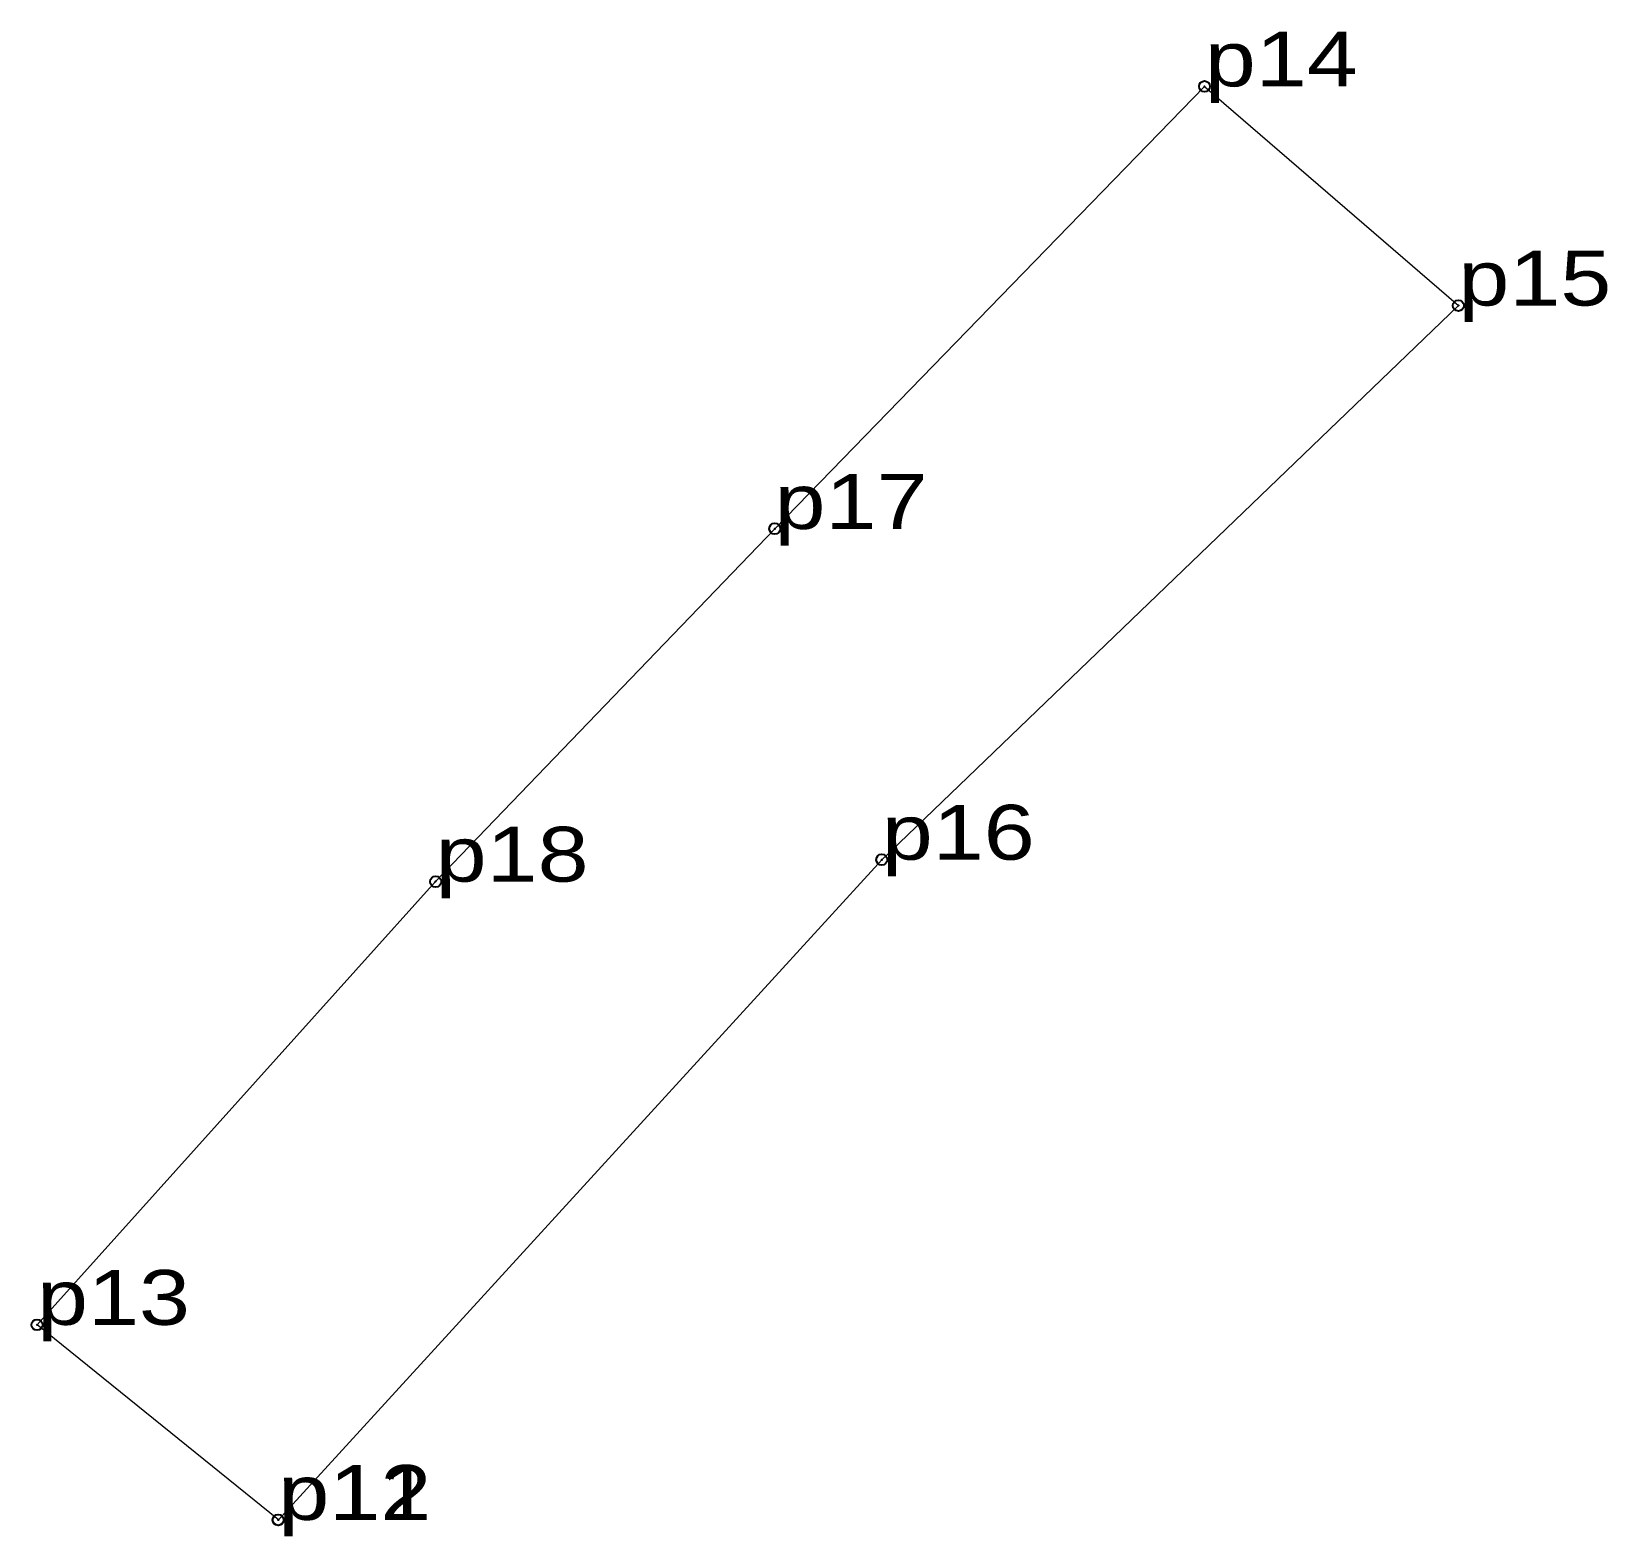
# Model space of a CAD drawing. Header units: metres. Extents: x 551221.3 to 551273, y 1840753.7 to 1840803.1.
import ezdxf

# ---------------------------------------------------------------- set-up
doc = ezdxf.new("R2010")
doc.units = ezdxf.units.M
doc.header["$LTSCALE"] = 0.72
doc.header["$PDMODE"] = 32
doc.header["$PDSIZE"] = 0.36
doc.layers.add('10', color=7, linetype='Continuous', lineweight=13)
doc.layers.add('12', color=7, linetype='Continuous')
doc.layers.add('7', color=7, linetype='Continuous')

msp = doc.modelspace()

# ---------------------------------------------------------------- linework, layer by layer
at = {"layer": '10'}
msp.add_lwpolyline([(551221.44, 1840760.67), (551234.52, 1840775.21), (551245.65, 1840786.79), (551259.75, 1840801.3), (551268.08, 1840794.11), (551249.16, 1840775.93), (551229.36, 1840754.27)], close=True, dxfattribs=at)
at = {"layer": '7'}
for p in [(551259.75, 1840801.3), (551268.08, 1840794.11), (551245.65, 1840786.79), (551249.16, 1840775.93), (551234.52, 1840775.21), (551221.44, 1840760.67), (551229.35, 1840754.27), (551229.36, 1840754.27)]:
    msp.add_point(p, dxfattribs=at)

# ---------------------------------------------------------------- texts
at = {"layer": '12', "width": 1.25}
for s, p in [('p14', (551259.76, 1840801.3)), ('p15', (551268.08, 1840794.11)), ('p17', (551245.64, 1840786.78)), ('p16', (551249.16, 1840775.93)), ('p18', (551234.52, 1840775.21)), ('p13', (551221.44, 1840760.67)), ('p12', (551229.36, 1840754.27)), ('p11', (551229.35, 1840754.27))]:
    msp.add_text(s, height=1.8, dxfattribs=at).set_placement(p)

doc.saveas('drawing.dxf')
